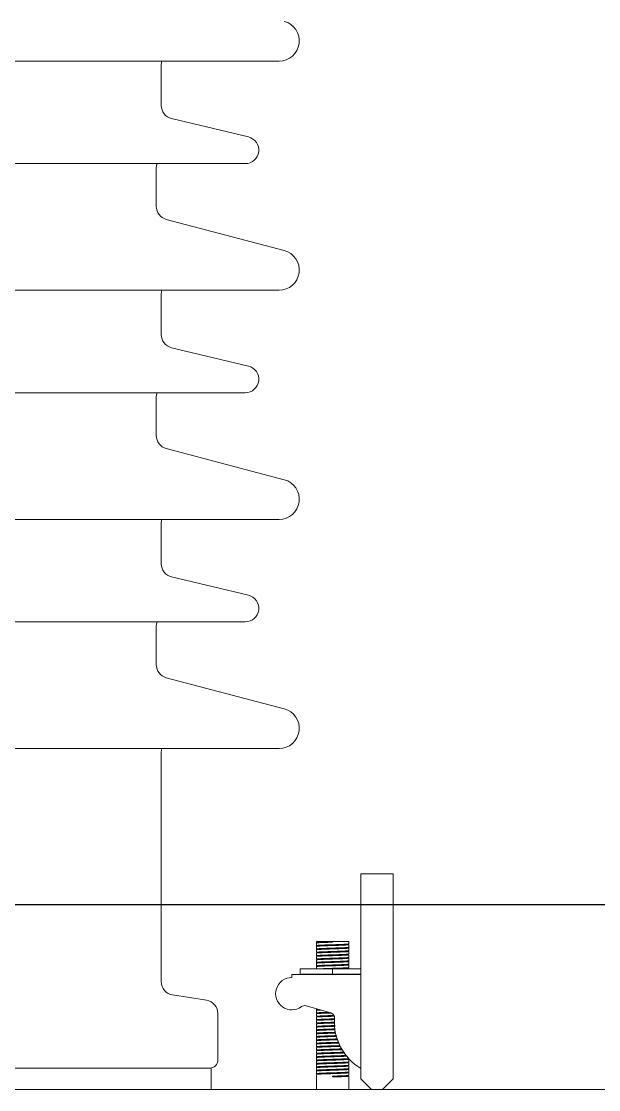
# Model space of a CAD drawing. Header units: millimetres. Extents: x 30710 to 48779, y -19256 to -8564.
# Drawn here: x 32562.4 to 32776.3, y -10654.8 to -10258.5 of the extents above; entities that cross this region are included whole.
import ezdxf

# ---------------------------------------------------------------- set-up
doc = ezdxf.new("R2010")
doc.units = ezdxf.units.MM
doc.header["$LTSCALE"] = 10
doc.layers.get('Defpoints').update_dxf_attribs({"lineweight": 25})
doc.layers.add('粗实线', color=4, linetype='Continuous', lineweight=18)

msp = doc.modelspace()

# ---------------------------------------------------------------- linework, layer by layer
at = {"layer": 'Defpoints'}
msp.add_line((30710.22, -10586.157), (45830.22, -10586.157), dxfattribs=at)
at = {"layer": '粗实线'}
for p, q in [((32422.552, -10273.29), (32657.887, -10273.29)), ((32614.229, -10289.721), (32614.229, -10274.721)), ((32646.555, -10301.428), (32618.061, -10294.583)), ((32435.052, -10311.29), (32645.387, -10311.29)), ((32612.387, -10327.151), (32612.387, -10312.947)), ((32659.804, -10343.539), (32616.109, -10331.985)), ((32422.552, -10358.29), (32657.887, -10358.29)), ((32614.229, -10374.721), (32614.229, -10359.721)), ((32646.555, -10386.428), (32618.061, -10379.583)), ((32435.052, -10396.29), (32645.387, -10396.29)), ((32612.387, -10412.151), (32612.387, -10397.947)), ((32659.804, -10428.539), (32616.109, -10416.985)), ((32422.552, -10443.29), (32657.887, -10443.29)), ((32614.229, -10459.721), (32614.229, -10444.721)), ((32646.555, -10471.428), (32618.061, -10464.583)), ((32435.052, -10481.29), (32645.387, -10481.29)), ((32612.387, -10497.151), (32612.387, -10482.947)), ((32659.804, -10513.539), (32616.109, -10501.985)), ((32422.552, -10528.29), (32657.887, -10528.29)), ((32614.22, -10614.73), (32614.229, -10529.721)), ((32700.22, -10574.79), (32688.22, -10574.79)), ((32688.22, -10574.79), (32688.22, -10609.79)), ((32700.22, -10574.79), (32700.22, -10609.79)), ((32671.72, -10599.79), (32671.72, -10600.102)), ((32671.72, -10599.79), (32677.72, -10599.79)), ((32671.72, -10600.411), (32671.72, -10601.352)), ((32671.72, -10601.661), (32671.72, -10602.602)), ((32671.72, -10602.911), (32671.72, -10603.852)), ((32677.72, -10599.79), (32677.72, -10600.099)), ((32677.72, -10599.79), (32683.72, -10599.79)), ((32683.72, -10600.727), (32683.72, -10599.79)), ((32683.72, -10601.977), (32683.72, -10601.036)), ((32683.72, -10603.227), (32683.72, -10602.286)), ((32683.72, -10604.477), (32683.72, -10603.536)), ((32671.72, -10604.161), (32671.72, -10605.102)), ((32671.72, -10605.411), (32671.72, -10606.352)), ((32671.72, -10606.661), (32671.72, -10607.602)), ((32683.72, -10605.727), (32683.72, -10604.786)), ((32683.72, -10606.977), (32683.72, -10606.036)), ((32683.72, -10608.227), (32683.72, -10607.286)), ((32665.72, -10610.002), (32665.72, -10612.002)), ((32677.72, -10610.002), (32665.72, -10610.002)), ((32671.72, -10607.911), (32671.72, -10608.852)), ((32671.72, -10609.161), (32671.72, -10610.002)), ((32677.72, -10610.002), (32677.72, -10612.002)), ((32688.22, -10610.002), (32677.72, -10610.002)), ((32683.72, -10609.477), (32683.72, -10608.536)), ((32683.72, -10610.002), (32683.72, -10609.786)), ((32688.22, -10609.79), (32688.22, -10650.79)), ((32700.22, -10609.79), (32700.22, -10650.79)), ((32662.621, -10612.102), (32662.621, -10613.202)), ((32688.22, -10612.102), (32662.621, -10612.102)), ((32677.72, -10612.002), (32665.72, -10612.002)), ((32671.72, -10612.002), (32671.72, -10612.102)), ((32688.22, -10612.002), (32677.72, -10612.002)), ((32630.98, -10621.599), (32618.459, -10619.673)), ((32635.22, -10643.79), (32635.22, -10626.541)), ((32667.961, -10623.694), (32677.033, -10626.327)), ((32671.72, -10624.785), (32671.72, -10625.102)), ((32671.72, -10625.411), (32671.72, -10626.352)), ((32671.72, -10626.661), (32671.72, -10627.602)), ((32671.72, -10627.911), (32671.72, -10628.852)), ((32671.72, -10629.161), (32671.72, -10630.102)), ((32671.72, -10630.411), (32671.72, -10631.352)), ((32671.72, -10631.661), (32671.72, -10632.602)), ((32671.72, -10632.911), (32671.72, -10633.852)), ((32671.72, -10634.161), (32671.72, -10635.102)), ((32671.72, -10635.411), (32671.72, -10636.352)), ((32671.72, -10636.661), (32671.72, -10637.602)), ((32671.72, -10637.911), (32671.72, -10638.852)), ((32671.72, -10639.161), (32671.72, -10640.102)), ((32671.72, -10640.411), (32671.72, -10641.352)), ((32671.72, -10641.661), (32671.72, -10642.602)), ((32671.72, -10642.911), (32671.72, -10643.852)), ((32632.72, -10646.79), (32540.22, -10646.79)), ((32632.72, -10654.79), (32632.72, -10646.79)), ((32671.72, -10644.161), (32671.72, -10645.102)), ((32671.72, -10645.411), (32671.72, -10646.352)), ((32671.72, -10646.661), (32671.72, -10647.602)), ((32683.72, -10644.477), (32683.72, -10643.536)), ((32683.72, -10645.727), (32683.72, -10644.786)), ((32683.72, -10646.977), (32683.72, -10646.036)), ((32671.72, -10647.911), (32671.72, -10648.852)), ((32671.72, -10649.161), (32671.72, -10654.79)), ((32677.72, -10650.099), (32677.72, -10649.79)), ((32683.72, -10648.227), (32683.72, -10647.286)), ((32683.72, -10649.477), (32683.72, -10648.536)), ((32683.72, -10654.79), (32683.72, -10649.786)), ((32688.22, -10650.79), (32692.22, -10654.79)), ((32696.22, -10654.79), (32700.22, -10650.79)), ((32355.22, -10654.79), (33385.22, -10654.79))]:
    msp.add_line(p, q, dxfattribs=at)
for points in [[(32614.229, -10274.721), (32614.325, -10273.746), (32614.438, -10273.29)], [(32612.387, -10312.947), (32612.483, -10311.972), (32612.67, -10311.29)], [(32614.229, -10359.721), (32614.325, -10358.746), (32614.438, -10358.29)], [(32612.387, -10397.947), (32612.483, -10396.972), (32612.67, -10396.29)], [(32614.229, -10444.721), (32614.325, -10443.746), (32614.438, -10443.29)], [(32612.387, -10482.947), (32612.483, -10481.972), (32612.67, -10481.29)], [(32614.229, -10529.721), (32614.325, -10528.745), (32614.438, -10528.29)]]:
    msp.add_lwpolyline(points, dxfattribs=at)
for centre, radius, start, end in [((32657.887, -10265.79), 7.5, 270, 75.18856), ((32619.229, -10289.721), 5, 180, 256.49205), ((32645.387, -10306.29), 5, 270, 76.49205), ((32617.387, -10327.151), 5, 180, 255.18856), ((32657.887, -10350.79), 7.5, 270, 75.18856), ((32619.229, -10374.721), 5, 180, 256.49205), ((32645.387, -10391.29), 5, 270, 76.49205), ((32617.387, -10412.151), 5, 180, 255.18856), ((32657.887, -10435.79), 7.5, 270, 75.18856), ((32619.229, -10459.721), 5, 180, 256.49205), ((32645.387, -10476.29), 5, 270, 76.49205), ((32617.387, -10497.151), 5, 180, 255.18856), ((32657.887, -10520.79), 7.5, 270, 75.18856), ((32619.22, -10614.731), 5, 179.99382, 261.25384), ((32662.621, -10619.202), 6, 90, 306.71656), ((32630.22, -10626.541), 5, 360, 81.25384), ((32667.404, -10625.615), 2, 73.81735, 126.71656), ((32676.476, -10628.248), 2, 356.18496, 73.81735), ((32698.427, -10629.711), 20, 176.18496, 239.31131), ((32632.22, -10643.79), 3, 270, 0)]:
    msp.add_arc(centre, radius, start, end, dxfattribs=at)
for points, knots in [([(32677.72, -10599.79), (32676.935, -10599.816), (32675.367, -10599.868), (32673.352, -10599.946), (32672.087, -10600.024), (32671.567, -10600.08), (32671.76, -10600.11), (32671.783, -10600.113)], [0, 0, 0, 0, 1.4695606, 2.9391213, 4.4086819, 5.8782426, 6.0836959, 6.0836959, 6.0836959, 6.0836959]), ([(32683.72, -10600.727), (32683.629, -10600.753), (32683.449, -10600.805), (32682.061, -10600.884), (32680.079, -10600.962), (32677.718, -10601.04), (32675.368, -10601.118), (32673.352, -10601.196), (32672.087, -10601.274), (32671.567, -10601.33), (32671.76, -10601.36), (32671.783, -10601.363)], [0, 0, 0, 0, 1.4860668, 2.9721336, 4.4582004, 5.9442673, 7.4303341, 8.9164009, 10.4024677, 11.8885345, 12.0962955, 12.0962955, 12.0962955, 12.0962955]), ([(32683.648, -10601.99), (32683.567, -10602.012), (32683.392, -10602.06), (32682.057, -10602.134), (32680.08, -10602.212), (32677.717, -10602.29), (32675.368, -10602.368), (32673.352, -10602.446), (32672.087, -10602.524), (32671.567, -10602.58), (32671.76, -10602.61), (32671.783, -10602.613)], [0, 0, 0, 0, 1.2690968, 2.7753094, 4.281522, 5.7877346, 7.2939472, 8.8001598, 10.3063724, 11.812585, 12.0231626, 12.0231626, 12.0231626, 12.0231626]), ([(32683.648, -10603.24), (32683.567, -10603.262), (32683.392, -10603.31), (32682.057, -10603.384), (32680.08, -10603.462), (32677.717, -10603.54), (32675.368, -10603.618), (32673.352, -10603.696), (32672.087, -10603.774), (32671.567, -10603.83), (32671.76, -10603.86), (32671.783, -10603.863)], [0, 0, 0, 0, 1.2690968, 2.7753094, 4.281522, 5.7877346, 7.2939472, 8.8001598, 10.3063724, 11.812585, 12.0231626, 12.0231626, 12.0231626, 12.0231626]), ([(32683.656, -10601.025), (32683.679, -10601.029), (32683.872, -10601.058), (32683.352, -10601.114), (32682.087, -10601.192), (32680.071, -10601.27), (32677.721, -10601.349), (32675.36, -10601.427), (32673.378, -10601.505), (32671.99, -10601.583), (32671.81, -10601.635), (32671.72, -10601.661)], [0, 0, 0, 0, 0.207761, 1.6938278, 3.1798946, 4.6659615, 6.1520283, 7.6380951, 9.1241619, 10.6102287, 12.0962955, 12.0962955, 12.0962955, 12.0962955]), ([(32683.656, -10602.275), (32683.679, -10602.279), (32683.872, -10602.308), (32683.352, -10602.364), (32682.087, -10602.442), (32680.071, -10602.52), (32677.721, -10602.599), (32675.36, -10602.677), (32673.378, -10602.755), (32671.99, -10602.833), (32671.81, -10602.885), (32671.72, -10602.911)], [0, 0, 0, 0, 0.207761, 1.6938278, 3.1798946, 4.6659615, 6.1520283, 7.6380951, 9.1241619, 10.6102287, 12.0962955, 12.0962955, 12.0962955, 12.0962955]), ([(32683.656, -10603.525), (32683.679, -10603.529), (32683.872, -10603.558), (32683.352, -10603.614), (32682.087, -10603.692), (32680.071, -10603.77), (32677.721, -10603.849), (32675.36, -10603.927), (32673.378, -10604.005), (32671.99, -10604.083), (32671.81, -10604.135), (32671.72, -10604.161)], [0, 0, 0, 0, 0.207761, 1.6938278, 3.1798946, 4.6659615, 6.1520283, 7.6380951, 9.1241619, 10.6102287, 12.0962955, 12.0962955, 12.0962955, 12.0962955]), ([(32671.729, -10600.113), (32671.761, -10600.131), (32671.824, -10600.168), (32671.888, -10600.205), (32671.92, -10600.224)], [0, 0, 0, 0, 0.11047373, 0.22094307, 0.22094307, 0.22094307, 0.22094307]), ([(32671.729, -10601.363), (32671.761, -10601.381), (32671.824, -10601.418), (32671.888, -10601.455), (32671.92, -10601.474)], [0, 0, 0, 0, 0.11047373, 0.22094307, 0.22094307, 0.22094307, 0.22094307]), ([(32671.729, -10602.613), (32671.761, -10602.631), (32671.824, -10602.668), (32671.888, -10602.705), (32671.92, -10602.724)], [0, 0, 0, 0, 0.11047373, 0.22094307, 0.22094307, 0.22094307, 0.22094307]), ([(32677.72, -10599.988), (32676.958, -10600.014), (32675.436, -10600.066), (32673.516, -10600.145), (32672.173, -10600.223), (32671.998, -10600.275), (32671.911, -10600.301)], [0, 0, 0, 0, 1.4558524, 2.9117047, 4.3675571, 5.8214592, 5.8214592, 5.8214592, 5.8214592]), ([(32683.529, -10600.926), (32683.441, -10600.952), (32683.267, -10601.004), (32681.923, -10601.082), (32680.003, -10601.16), (32677.72, -10601.238), (32675.436, -10601.316), (32673.516, -10601.395), (32672.173, -10601.473), (32671.998, -10601.525), (32671.911, -10601.551)], [0, 0, 0, 0, 1.455684, 2.9113679, 4.3670519, 5.8227359, 7.2784198, 8.7341038, 10.1897878, 11.6435217, 11.6435217, 11.6435217, 11.6435217]), ([(32683.529, -10602.176), (32683.441, -10602.202), (32683.267, -10602.254), (32681.923, -10602.332), (32680.003, -10602.41), (32677.72, -10602.488), (32675.436, -10602.566), (32673.516, -10602.645), (32672.173, -10602.723), (32671.998, -10602.775), (32671.911, -10602.801)], [0, 0, 0, 0, 1.455684, 2.9113679, 4.3670519, 5.8227359, 7.2784198, 8.7341038, 10.1897878, 11.6435217, 11.6435217, 11.6435217, 11.6435217]), ([(32683.529, -10603.426), (32683.441, -10603.452), (32683.267, -10603.504), (32681.923, -10603.582), (32680.003, -10603.66), (32677.72, -10603.738), (32675.436, -10603.816), (32673.516, -10603.895), (32672.173, -10603.973), (32671.998, -10604.025), (32671.911, -10604.051)], [0, 0, 0, 0, 1.455684, 2.9113679, 4.3670519, 5.8227359, 7.2784198, 8.7341038, 10.1897878, 11.6435217, 11.6435217, 11.6435217, 11.6435217]), ([(32683.519, -10600.849), (32683.551, -10600.83), (32683.615, -10600.793), (32683.678, -10600.756), (32683.71, -10600.738)], [0, 0, 0, 0, 0.11046934, 0.22094307, 0.22094307, 0.22094307, 0.22094307]), ([(32683.71, -10601.025), (32683.678, -10601.007), (32683.615, -10600.97), (32683.551, -10600.933), (32683.519, -10600.915)], [0, 0, 0, 0, 0.11047373, 0.22094307, 0.22094307, 0.22094307, 0.22094307]), ([(32683.519, -10602.099), (32683.551, -10602.08), (32683.615, -10602.043), (32683.678, -10602.006), (32683.71, -10601.988)], [0, 0, 0, 0, 0.11046934, 0.22094307, 0.22094307, 0.22094307, 0.22094307]), ([(32683.71, -10602.275), (32683.678, -10602.257), (32683.615, -10602.22), (32683.551, -10602.183), (32683.519, -10602.165)], [0, 0, 0, 0, 0.11047373, 0.22094307, 0.22094307, 0.22094307, 0.22094307]), ([(32683.519, -10603.349), (32683.551, -10603.33), (32683.615, -10603.293), (32683.678, -10603.256), (32683.71, -10603.238)], [0, 0, 0, 0, 0.11046934, 0.22094307, 0.22094307, 0.22094307, 0.22094307]), ([(32683.71, -10603.525), (32683.678, -10603.507), (32683.615, -10603.47), (32683.551, -10603.433), (32683.519, -10603.415)], [0, 0, 0, 0, 0.11047373, 0.22094307, 0.22094307, 0.22094307, 0.22094307]), ([(32683.72, -10604.477), (32683.629, -10604.503), (32683.449, -10604.555), (32682.061, -10604.634), (32680.079, -10604.712), (32677.718, -10604.79), (32675.368, -10604.868), (32673.352, -10604.946), (32672.087, -10605.024), (32671.567, -10605.08), (32671.76, -10605.11), (32671.783, -10605.113)], [0, 0, 0, 0, 1.4860668, 2.9721336, 4.4582004, 5.9442673, 7.4303341, 8.9164009, 10.4024677, 11.8885345, 12.0962955, 12.0962955, 12.0962955, 12.0962955]), ([(32683.648, -10605.74), (32683.567, -10605.762), (32683.392, -10605.81), (32682.057, -10605.884), (32680.08, -10605.962), (32677.717, -10606.04), (32675.368, -10606.118), (32673.352, -10606.196), (32672.087, -10606.274), (32671.567, -10606.33), (32671.76, -10606.36), (32671.783, -10606.363)], [0, 0, 0, 0, 1.2690968, 2.7753094, 4.281522, 5.7877346, 7.2939472, 8.8001598, 10.3063724, 11.812585, 12.0231626, 12.0231626, 12.0231626, 12.0231626]), ([(32683.72, -10606.977), (32683.629, -10607.003), (32683.449, -10607.055), (32682.061, -10607.134), (32680.079, -10607.212), (32677.718, -10607.29), (32675.368, -10607.368), (32673.352, -10607.446), (32672.087, -10607.524), (32671.567, -10607.58), (32671.76, -10607.61), (32671.783, -10607.613)], [0, 0, 0, 0, 1.4860668, 2.9721336, 4.4582004, 5.9442673, 7.4303341, 8.9164009, 10.4024677, 11.8885345, 12.0962955, 12.0962955, 12.0962955, 12.0962955]), ([(32683.656, -10604.775), (32683.679, -10604.779), (32683.872, -10604.808), (32683.352, -10604.864), (32682.087, -10604.942), (32680.071, -10605.02), (32677.721, -10605.099), (32675.36, -10605.177), (32673.378, -10605.255), (32671.99, -10605.333), (32671.81, -10605.385), (32671.72, -10605.411)], [0, 0, 0, 0, 0.207761, 1.6938278, 3.1798946, 4.6659615, 6.1520283, 7.6380951, 9.1241619, 10.6102287, 12.0962955, 12.0962955, 12.0962955, 12.0962955]), ([(32683.656, -10606.025), (32683.679, -10606.029), (32683.872, -10606.058), (32683.352, -10606.114), (32682.087, -10606.192), (32680.071, -10606.27), (32677.721, -10606.349), (32675.36, -10606.427), (32673.378, -10606.505), (32671.99, -10606.583), (32671.81, -10606.635), (32671.72, -10606.661)], [0, 0, 0, 0, 0.207761, 1.6938278, 3.1798946, 4.6659615, 6.1520283, 7.6380951, 9.1241619, 10.6102287, 12.0962955, 12.0962955, 12.0962955, 12.0962955]), ([(32683.656, -10607.275), (32683.679, -10607.279), (32683.872, -10607.308), (32683.352, -10607.364), (32682.087, -10607.442), (32680.071, -10607.52), (32677.721, -10607.599), (32675.36, -10607.677), (32673.378, -10607.755), (32671.99, -10607.833), (32671.81, -10607.885), (32671.72, -10607.911)], [0, 0, 0, 0, 0.207761, 1.6938278, 3.1798946, 4.6659615, 6.1520283, 7.6380951, 9.1241619, 10.6102287, 12.0962955, 12.0962955, 12.0962955, 12.0962955]), ([(32671.729, -10603.863), (32671.761, -10603.881), (32671.824, -10603.918), (32671.888, -10603.955), (32671.92, -10603.974)], [0, 0, 0, 0, 0.11047373, 0.22094307, 0.22094307, 0.22094307, 0.22094307]), ([(32671.729, -10605.113), (32671.761, -10605.131), (32671.824, -10605.168), (32671.888, -10605.205), (32671.92, -10605.224)], [0, 0, 0, 0, 0.11047373, 0.22094307, 0.22094307, 0.22094307, 0.22094307]), ([(32671.729, -10606.363), (32671.761, -10606.381), (32671.824, -10606.418), (32671.888, -10606.455), (32671.92, -10606.474)], [0, 0, 0, 0, 0.11047373, 0.22094307, 0.22094307, 0.22094307, 0.22094307]), ([(32671.729, -10607.613), (32671.761, -10607.631), (32671.824, -10607.668), (32671.888, -10607.705), (32671.92, -10607.724)], [0, 0, 0, 0, 0.11047373, 0.22094307, 0.22094307, 0.22094307, 0.22094307]), ([(32683.529, -10604.676), (32683.441, -10604.702), (32683.267, -10604.754), (32681.923, -10604.832), (32680.003, -10604.91), (32677.72, -10604.988), (32675.436, -10605.066), (32673.516, -10605.145), (32672.173, -10605.223), (32671.998, -10605.275), (32671.911, -10605.301)], [0, 0, 0, 0, 1.455684, 2.9113679, 4.3670519, 5.8227359, 7.2784198, 8.7341038, 10.1897878, 11.6435217, 11.6435217, 11.6435217, 11.6435217]), ([(32683.529, -10605.926), (32683.441, -10605.952), (32683.267, -10606.004), (32681.923, -10606.082), (32680.003, -10606.16), (32677.72, -10606.238), (32675.436, -10606.316), (32673.516, -10606.395), (32672.173, -10606.473), (32671.998, -10606.525), (32671.911, -10606.551)], [0, 0, 0, 0, 1.455684, 2.9113679, 4.3670519, 5.8227359, 7.2784198, 8.7341038, 10.1897878, 11.6435217, 11.6435217, 11.6435217, 11.6435217]), ([(32683.529, -10607.176), (32683.441, -10607.202), (32683.267, -10607.254), (32681.923, -10607.332), (32680.003, -10607.41), (32677.72, -10607.488), (32675.436, -10607.566), (32673.516, -10607.645), (32672.173, -10607.723), (32671.998, -10607.775), (32671.911, -10607.801)], [0, 0, 0, 0, 1.455684, 2.9113679, 4.3670519, 5.8227359, 7.2784198, 8.7341038, 10.1897878, 11.6435217, 11.6435217, 11.6435217, 11.6435217]), ([(32683.519, -10604.599), (32683.551, -10604.58), (32683.615, -10604.543), (32683.678, -10604.506), (32683.71, -10604.488)], [0, 0, 0, 0, 0.11046934, 0.22094307, 0.22094307, 0.22094307, 0.22094307]), ([(32683.71, -10604.775), (32683.678, -10604.757), (32683.615, -10604.72), (32683.551, -10604.683), (32683.519, -10604.665)], [0, 0, 0, 0, 0.11047373, 0.22094307, 0.22094307, 0.22094307, 0.22094307]), ([(32683.519, -10605.849), (32683.551, -10605.83), (32683.615, -10605.793), (32683.678, -10605.756), (32683.71, -10605.738)], [0, 0, 0, 0, 0.11046934, 0.22094307, 0.22094307, 0.22094307, 0.22094307]), ([(32683.71, -10606.025), (32683.678, -10606.007), (32683.615, -10605.97), (32683.551, -10605.933), (32683.519, -10605.915)], [0, 0, 0, 0, 0.11047373, 0.22094307, 0.22094307, 0.22094307, 0.22094307]), ([(32683.519, -10607.099), (32683.551, -10607.08), (32683.615, -10607.043), (32683.678, -10607.006), (32683.71, -10606.988)], [0, 0, 0, 0, 0.11046934, 0.22094307, 0.22094307, 0.22094307, 0.22094307]), ([(32683.71, -10607.275), (32683.678, -10607.257), (32683.615, -10607.22), (32683.551, -10607.183), (32683.519, -10607.165)], [0, 0, 0, 0, 0.11047373, 0.22094307, 0.22094307, 0.22094307, 0.22094307]), ([(32683.648, -10608.24), (32683.567, -10608.262), (32683.392, -10608.31), (32682.057, -10608.384), (32680.08, -10608.462), (32677.717, -10608.54), (32675.368, -10608.618), (32673.352, -10608.696), (32672.087, -10608.774), (32671.567, -10608.83), (32671.76, -10608.86), (32671.783, -10608.863)], [0, 0, 0, 0, 1.2690968, 2.7753094, 4.281522, 5.7877346, 7.2939472, 8.8001598, 10.3063724, 11.812585, 12.0231626, 12.0231626, 12.0231626, 12.0231626]), ([(32683.656, -10608.525), (32683.679, -10608.529), (32683.872, -10608.558), (32683.352, -10608.614), (32682.087, -10608.692), (32680.071, -10608.77), (32677.721, -10608.849), (32675.36, -10608.927), (32673.378, -10609.005), (32671.99, -10609.083), (32671.81, -10609.135), (32671.72, -10609.161)], [0, 0, 0, 0, 0.207761, 1.6938278, 3.1798946, 4.6659615, 6.1520283, 7.6380951, 9.1241619, 10.6102287, 12.0962955, 12.0962955, 12.0962955, 12.0962955]), ([(32671.729, -10608.863), (32671.761, -10608.881), (32671.824, -10608.918), (32671.888, -10608.955), (32671.92, -10608.974)], [0, 0, 0, 0, 0.11047373, 0.22094307, 0.22094307, 0.22094307, 0.22094307]), ([(32683.529, -10608.426), (32683.441, -10608.452), (32683.267, -10608.504), (32681.923, -10608.582), (32680.003, -10608.66), (32677.72, -10608.738), (32675.436, -10608.816), (32673.516, -10608.895), (32672.173, -10608.973), (32671.998, -10609.025), (32671.911, -10609.051)], [0, 0, 0, 0, 1.455684, 2.9113679, 4.3670519, 5.8227359, 7.2784198, 8.7341038, 10.1897878, 11.6435217, 11.6435217, 11.6435217, 11.6435217]), ([(32683.648, -10609.49), (32683.568, -10609.512), (32683.392, -10609.56), (32682.056, -10609.634), (32680.081, -10609.712), (32677.714, -10609.79), (32675.381, -10609.868), (32673.496, -10609.939), (32672.823, -10609.984), (32672.542, -10610.002)], [0, 0, 0, 0, 1.4281618, 3.1231589, 4.818156, 6.5131531, 8.2081502, 9.9031473, 11.1219291, 11.1219291, 11.1219291, 11.1219291]), ([(32683.529, -10609.676), (32683.441, -10609.702), (32683.267, -10609.754), (32681.921, -10609.832), (32680.011, -10609.91), (32678.326, -10609.967), (32677.454, -10609.998), (32677.322, -10610.002)], [0, 0, 0, 0, 1.4884585, 2.976917, 4.4653755, 5.9538341, 6.2203374, 6.2203374, 6.2203374, 6.2203374]), ([(32683.656, -10609.775), (32683.679, -10609.779), (32683.872, -10609.808), (32683.342, -10609.864), (32682.217, -10609.936), (32680.997, -10609.982), (32680.467, -10610.002)], [0, 0, 0, 0, 0.1602941, 1.3068406, 2.4533872, 3.333861, 3.333861, 3.333861, 3.333861]), ([(32683.519, -10608.349), (32683.551, -10608.33), (32683.615, -10608.293), (32683.678, -10608.256), (32683.71, -10608.238)], [0, 0, 0, 0, 0.11046934, 0.22094307, 0.22094307, 0.22094307, 0.22094307]), ([(32683.71, -10608.525), (32683.678, -10608.507), (32683.615, -10608.47), (32683.551, -10608.433), (32683.519, -10608.415)], [0, 0, 0, 0, 0.11047373, 0.22094307, 0.22094307, 0.22094307, 0.22094307]), ([(32683.519, -10609.599), (32683.551, -10609.58), (32683.615, -10609.543), (32683.678, -10609.506), (32683.71, -10609.488)], [0, 0, 0, 0, 0.11046934, 0.22094307, 0.22094307, 0.22094307, 0.22094307]), ([(32683.71, -10609.775), (32683.678, -10609.757), (32683.615, -10609.72), (32683.551, -10609.683), (32683.519, -10609.665)], [0, 0, 0, 0, 0.11047373, 0.22094307, 0.22094307, 0.22094307, 0.22094307]), ([(32683.574, -10612.002), (32683.521, -10612.02), (32683.422, -10612.053), (32682.783, -10612.087), (32682.484, -10612.102)], [0, 0, 0, 0, 0.5834743, 1.0967668, 1.0967668, 1.0967668, 1.0967668]), ([(32683.519, -10612.099), (32683.551, -10612.08), (32683.606, -10612.048), (32683.662, -10612.016), (32683.685, -10612.002)], [0, 0, 0, 0, 0.11046936, 0.19223137, 0.19223137, 0.19223137, 0.19223137]), ([(32672.481, -10625.006), (32672.375, -10625.012), (32671.819, -10625.044), (32671.57, -10625.08), (32671.76, -10625.11), (32671.783, -10625.113)], [0, 0, 0, 0, 0.14443909, 0.76087231, 0.84705335, 0.84705335, 0.84705335, 0.84705335]), ([(32676.22, -10626.091), (32675.951, -10626.1), (32674.907, -10626.135), (32673.36, -10626.196), (32672.085, -10626.274), (32671.567, -10626.33), (32671.76, -10626.36), (32671.783, -10626.363)], [0, 0, 0, 0, 0.4558541, 1.7703375, 3.0848208, 4.3993042, 4.5830768, 4.5830768, 4.5830768, 4.5830768]), ([(32678.177, -10627.274), (32678.025, -10627.279), (32677.109, -10627.311), (32675.36, -10627.368), (32673.354, -10627.446), (32672.086, -10627.524), (32671.567, -10627.58), (32671.76, -10627.61), (32671.783, -10627.613)], [0, 0, 0, 0, 0.3004887, 1.8080814, 3.3156741, 4.8232669, 6.3308596, 6.5416301, 6.5416301, 6.5416301, 6.5416301]), ([(32673.362, -10625.262), (32672.906, -10625.285), (32671.949, -10625.335), (32671.798, -10625.385), (32671.72, -10625.411)], [0, 0, 0, 0, 0.7881783, 1.6525154, 1.6525154, 1.6525154, 1.6525154]), ([(32677.143, -10626.368), (32676.556, -10626.388), (32675.186, -10626.433), (32673.38, -10626.505), (32671.989, -10626.583), (32671.81, -10626.635), (32671.72, -10626.661)], [0, 0, 0, 0, 1.0858701, 2.5358211, 3.9857722, 5.4357233, 5.4357233, 5.4357233, 5.4357233]), ([(32671.729, -10625.113), (32671.761, -10625.131), (32671.824, -10625.168), (32671.888, -10625.205), (32671.92, -10625.224)], [0, 0, 0, 0, 0.11047373, 0.22094307, 0.22094307, 0.22094307, 0.22094307]), ([(32671.729, -10626.363), (32671.761, -10626.381), (32671.824, -10626.418), (32671.888, -10626.455), (32671.92, -10626.474)], [0, 0, 0, 0, 0.11047373, 0.22094307, 0.22094307, 0.22094307, 0.22094307]), ([(32673.074, -10625.178), (32672.805, -10625.193), (32672.067, -10625.234), (32671.972, -10625.275), (32671.911, -10625.301)], [0, 0, 0, 0, 0.4272775, 1.1724574, 1.1724574, 1.1724574, 1.1724574]), ([(32676.835, -10626.269), (32676.379, -10626.285), (32675.168, -10626.327), (32673.52, -10626.395), (32672.172, -10626.473), (32671.998, -10626.525), (32671.911, -10626.551)], [0, 0, 0, 0, 0.8253027, 2.1962086, 3.5671145, 4.9361839, 4.9361839, 4.9361839, 4.9361839]), ([(32678.48, -10628.514), (32678.227, -10628.523), (32677.212, -10628.557), (32675.361, -10628.618), (32673.353, -10628.696), (32672.086, -10628.774), (32671.567, -10628.83), (32671.76, -10628.86), (32671.783, -10628.863)], [0, 0, 0, 0, 0.5070935, 2.0379907, 3.5688879, 5.099785, 6.6306822, 6.8447108, 6.8447108, 6.8447108, 6.8447108]), ([(32678.562, -10629.761), (32678.282, -10629.771), (32677.24, -10629.806), (32675.361, -10629.868), (32673.353, -10629.946), (32672.086, -10630.024), (32671.567, -10630.08), (32671.76, -10630.11), (32671.783, -10630.113)], [0, 0, 0, 0, 0.5641228, 2.1011076, 3.6380924, 5.1750772, 6.712062, 6.9269417, 6.9269417, 6.9269417, 6.9269417]), ([(32678.644, -10631.008), (32678.337, -10631.019), (32677.268, -10631.055), (32675.361, -10631.118), (32673.353, -10631.196), (32672.086, -10631.274), (32671.567, -10631.33), (32671.76, -10631.36), (32671.783, -10631.363)], [0, 0, 0, 0, 0.6215494, 2.1645258, 3.7075023, 5.2504788, 6.7934552, 7.0091726, 7.0091726, 7.0091726, 7.0091726]), ([(32678.356, -10627.577), (32678.145, -10627.584), (32677.17, -10627.617), (32675.354, -10627.677), (32673.38, -10627.755), (32671.99, -10627.833), (32671.81, -10627.885), (32671.72, -10627.911)], [0, 0, 0, 0, 0.4311272, 1.9857744, 3.5404215, 5.0950686, 6.6497158, 6.6497158, 6.6497158, 6.6497158]), ([(32678.5, -10628.822), (32678.241, -10628.831), (32677.219, -10628.866), (32675.354, -10628.927), (32673.379, -10629.005), (32671.99, -10629.083), (32671.81, -10629.135), (32671.72, -10629.161)], [0, 0, 0, 0, 0.5323546, 2.0977433, 3.663132, 5.2285206, 6.7939093, 6.7939093, 6.7939093, 6.7939093]), ([(32678.583, -10630.069), (32678.296, -10630.079), (32677.247, -10630.115), (32675.354, -10630.177), (32673.379, -10630.255), (32671.99, -10630.333), (32671.81, -10630.385), (32671.72, -10630.411)], [0, 0, 0, 0, 0.5906348, 2.1620112, 3.7333877, 5.3047641, 6.8761406, 6.8761406, 6.8761406, 6.8761406]), ([(32678.665, -10631.316), (32678.351, -10631.327), (32677.275, -10631.364), (32675.354, -10631.427), (32673.379, -10631.505), (32671.99, -10631.583), (32671.81, -10631.635), (32671.72, -10631.661)], [0, 0, 0, 0, 0.6493036, 2.2265707, 3.8038377, 5.3811048, 6.9583718, 6.9583718, 6.9583718, 6.9583718]), ([(32671.729, -10627.613), (32671.761, -10627.631), (32671.824, -10627.668), (32671.888, -10627.705), (32671.92, -10627.724)], [0, 0, 0, 0, 0.11047373, 0.22094307, 0.22094307, 0.22094307, 0.22094307]), ([(32671.729, -10628.863), (32671.761, -10628.881), (32671.824, -10628.918), (32671.888, -10628.955), (32671.92, -10628.974)], [0, 0, 0, 0, 0.11047373, 0.22094307, 0.22094307, 0.22094307, 0.22094307]), ([(32671.729, -10630.113), (32671.761, -10630.131), (32671.824, -10630.168), (32671.888, -10630.205), (32671.92, -10630.224)], [0, 0, 0, 0, 0.11047373, 0.22094307, 0.22094307, 0.22094307, 0.22094307]), ([(32671.729, -10631.363), (32671.761, -10631.381), (32671.824, -10631.418), (32671.888, -10631.455), (32671.92, -10631.474)], [0, 0, 0, 0, 0.11047373, 0.22094307, 0.22094307, 0.22094307, 0.22094307]), ([(32678.292, -10627.468), (32678.102, -10627.475), (32677.173, -10627.508), (32675.429, -10627.566), (32673.518, -10627.645), (32672.172, -10627.723), (32671.998, -10627.775), (32671.911, -10627.801)], [0, 0, 0, 0, 0.386842, 1.8891913, 3.3915406, 4.8938898, 6.3942266, 6.3942266, 6.3942266, 6.3942266]), ([(32678.493, -10628.711), (32678.236, -10628.72), (32677.241, -10628.755), (32675.429, -10628.816), (32673.518, -10628.895), (32672.172, -10628.973), (32671.998, -10629.025), (32671.911, -10629.051)], [0, 0, 0, 0, 0.5280036, 2.045383, 3.5627624, 5.0801419, 6.5954886, 6.5954886, 6.5954886, 6.5954886]), ([(32678.575, -10629.958), (32678.291, -10629.968), (32677.269, -10630.004), (32675.429, -10630.066), (32673.518, -10630.145), (32672.172, -10630.223), (32671.998, -10630.275), (32671.911, -10630.301)], [0, 0, 0, 0, 0.586391, 2.1097326, 3.6330743, 5.156416, 6.677717, 6.677717, 6.677717, 6.677717]), ([(32678.657, -10631.205), (32678.346, -10631.216), (32677.297, -10631.253), (32675.43, -10631.316), (32673.517, -10631.395), (32672.172, -10631.473), (32671.998, -10631.525), (32671.911, -10631.551)], [0, 0, 0, 0, 0.6451771, 2.1743813, 3.7035855, 5.2327897, 6.7599453, 6.7599453, 6.7599453, 6.7599453]), ([(32678.727, -10632.256), (32678.392, -10632.267), (32677.296, -10632.304), (32675.362, -10632.368), (32673.353, -10632.446), (32672.087, -10632.524), (32671.567, -10632.58), (32671.76, -10632.61), (32671.783, -10632.613)], [0, 0, 0, 0, 0.6793637, 2.2282382, 3.7771126, 5.3259871, 6.8748616, 7.0914035, 7.0914035, 7.0914035, 7.0914035]), ([(32678.809, -10633.503), (32678.447, -10633.515), (32677.324, -10633.554), (32675.362, -10633.618), (32673.353, -10633.696), (32672.087, -10633.774), (32671.567, -10633.83), (32671.76, -10633.86), (32671.783, -10633.863)], [0, 0, 0, 0, 0.7375568, 2.2922378, 3.8469188, 5.4015997, 6.9562807, 7.1736344, 7.1736344, 7.1736344, 7.1736344]), ([(32679.193, -10634.74), (32678.704, -10634.756), (32677.454, -10634.799), (32675.362, -10634.868), (32673.353, -10634.946), (32672.087, -10635.024), (32671.567, -10635.08), (32671.76, -10635.11), (32671.783, -10635.113)], [0, 0, 0, 0, 1.0141257, 2.5947759, 4.1754261, 5.7560762, 7.3367264, 7.5577108, 7.5577108, 7.5577108, 7.5577108]), ([(32678.747, -10632.564), (32678.406, -10632.575), (32677.303, -10632.613), (32675.354, -10632.677), (32673.379, -10632.755), (32671.99, -10632.833), (32671.81, -10632.885), (32671.72, -10632.911)], [0, 0, 0, 0, 0.7083517, 2.2914145, 3.8744774, 5.4575402, 7.040603, 7.040603, 7.040603, 7.040603]), ([(32678.873, -10633.809), (32678.491, -10633.822), (32677.346, -10633.861), (32675.355, -10633.927), (32673.379, -10634.005), (32671.99, -10634.083), (32671.81, -10634.135), (32671.72, -10634.161)], [0, 0, 0, 0, 0.7999247, 2.3917251, 3.9835255, 5.5753259, 7.1671264, 7.1671264, 7.1671264, 7.1671264]), ([(32679.297, -10635.045), (32678.775, -10635.063), (32677.491, -10635.107), (32675.355, -10635.177), (32673.379, -10635.255), (32671.99, -10635.333), (32671.81, -10635.385), (32671.72, -10635.411)], [0, 0, 0, 0, 1.1129704, 2.7325703, 4.3521702, 5.9717701, 7.59137, 7.59137, 7.59137, 7.59137]), ([(32671.729, -10632.613), (32671.761, -10632.631), (32671.824, -10632.668), (32671.888, -10632.705), (32671.92, -10632.724)], [0, 0, 0, 0, 0.11047373, 0.22094307, 0.22094307, 0.22094307, 0.22094307]), ([(32671.729, -10633.863), (32671.761, -10633.881), (32671.824, -10633.918), (32671.888, -10633.955), (32671.92, -10633.974)], [0, 0, 0, 0, 0.11047373, 0.22094307, 0.22094307, 0.22094307, 0.22094307]), ([(32671.729, -10635.113), (32671.761, -10635.131), (32671.824, -10635.168), (32671.888, -10635.205), (32671.92, -10635.224)], [0, 0, 0, 0, 0.11047373, 0.22094307, 0.22094307, 0.22094307, 0.22094307]), ([(32678.74, -10632.452), (32678.401, -10632.464), (32677.325, -10632.502), (32675.43, -10632.566), (32673.517, -10632.645), (32672.173, -10632.723), (32671.998, -10632.775), (32671.911, -10632.801)], [0, 0, 0, 0, 0.704352, 2.2393215, 3.774291, 5.3092605, 6.8421737, 6.8421737, 6.8421737, 6.8421737]), ([(32678.836, -10633.699), (32678.465, -10633.712), (32677.358, -10633.751), (32675.43, -10633.816), (32673.517, -10633.895), (32672.173, -10633.973), (32671.998, -10634.025), (32671.911, -10634.051)], [0, 0, 0, 0, 0.7739276, 2.3155091, 3.8570906, 5.3986722, 6.9381886, 6.9381886, 6.9381886, 6.9381886]), ([(32679.259, -10634.934), (32678.749, -10634.952), (32677.503, -10634.996), (32675.431, -10635.066), (32673.517, -10635.145), (32672.173, -10635.223), (32671.998, -10635.275), (32671.911, -10635.301)], [0, 0, 0, 0, 1.0870643, 2.6563957, 4.2257271, 5.7950585, 7.3622877, 7.3622877, 7.3622877, 7.3622877]), ([(32679.617, -10635.975), (32678.988, -10635.997), (32677.599, -10636.044), (32675.363, -10636.118), (32673.353, -10636.196), (32672.087, -10636.274), (32671.567, -10636.33), (32671.76, -10636.36), (32671.783, -10636.363)], [0, 0, 0, 0, 1.3280308, 2.9353338, 4.5426368, 6.1499398, 7.7572428, 7.9819533, 7.9819533, 7.9819533, 7.9819533]), ([(32680.041, -10637.211), (32680.032, -10637.211), (32679.376, -10637.237), (32677.684, -10637.29), (32675.377, -10637.368), (32673.349, -10637.446), (32672.088, -10637.524), (32671.567, -10637.58), (32671.76, -10637.61), (32671.783, -10637.613)], [0, 0, 0, 0, 0.0209482, 1.652366, 3.2837839, 4.9152017, 6.5466196, 8.1780374, 8.4061194, 8.4061194, 8.4061194, 8.4061194]), ([(32680.464, -10638.444), (32680.317, -10638.45), (32679.533, -10638.482), (32677.694, -10638.54), (32675.374, -10638.618), (32673.35, -10638.696), (32672.087, -10638.774), (32671.567, -10638.83), (32671.76, -10638.86), (32671.783, -10638.863)], [0, 0, 0, 0, 0.3785226, 2.0227607, 3.6669988, 5.3112368, 6.9554749, 8.599713, 8.8295872, 8.8295872, 8.8295872, 8.8295872]), ([(32679.721, -10636.28), (32679.059, -10636.303), (32677.636, -10636.352), (32675.356, -10636.427), (32673.379, -10636.505), (32671.99, -10636.583), (32671.81, -10636.635), (32671.72, -10636.661)], [0, 0, 0, 0, 1.4344458, 3.0797377, 4.7250297, 6.3703217, 8.0156136, 8.0156136, 8.0156136, 8.0156136]), ([(32680.145, -10637.515), (32680.102, -10637.517), (32679.414, -10637.545), (32677.688, -10637.599), (32675.369, -10637.677), (32673.375, -10637.755), (32671.991, -10637.833), (32671.81, -10637.885), (32671.72, -10637.911)], [0, 0, 0, 0, 0.1108049, 1.7765671, 3.4423293, 5.1080915, 6.7738536, 8.4396158, 8.4396158, 8.4396158, 8.4396158]), ([(32680.602, -10638.747), (32680.411, -10638.755), (32679.585, -10638.789), (32677.698, -10638.849), (32675.367, -10638.927), (32673.376, -10639.005), (32671.99, -10639.083), (32671.81, -10639.135), (32671.72, -10639.161)], [0, 0, 0, 0, 0.505872, 2.1841449, 3.8624177, 5.5406906, 7.2189635, 8.8972363, 8.8972363, 8.8972363, 8.8972363]), ([(32671.729, -10636.363), (32671.761, -10636.381), (32671.824, -10636.418), (32671.888, -10636.455), (32671.92, -10636.474)], [0, 0, 0, 0, 0.11047373, 0.22094307, 0.22094307, 0.22094307, 0.22094307]), ([(32671.729, -10637.613), (32671.761, -10637.631), (32671.824, -10637.668), (32671.888, -10637.705), (32671.92, -10637.724)], [0, 0, 0, 0, 0.11047373, 0.22094307, 0.22094307, 0.22094307, 0.22094307]), ([(32671.729, -10638.863), (32671.761, -10638.881), (32671.824, -10638.918), (32671.888, -10638.955), (32671.92, -10638.974)], [0, 0, 0, 0, 0.11047373, 0.22094307, 0.22094307, 0.22094307, 0.22094307]), ([(32679.683, -10636.169), (32679.033, -10636.192), (32677.647, -10636.241), (32675.431, -10636.316), (32673.517, -10636.395), (32672.173, -10636.473), (32671.998, -10636.525), (32671.911, -10636.551)], [0, 0, 0, 0, 1.4088678, 3.0037817, 4.5986956, 6.1936095, 7.7863868, 7.7863868, 7.7863868, 7.7863868]), ([(32680.107, -10637.403), (32680.052, -10637.406), (32679.375, -10637.434), (32677.69, -10637.488), (32675.444, -10637.566), (32673.514, -10637.645), (32672.173, -10637.723), (32671.998, -10637.775), (32671.911, -10637.801)], [0, 0, 0, 0, 0.1406289, 1.75497, 3.3693111, 4.9836522, 6.5979933, 8.2101718, 8.2101718, 8.2101718, 8.2101718]), ([(32680.53, -10638.636), (32680.338, -10638.644), (32679.533, -10638.678), (32677.699, -10638.738), (32675.441, -10638.816), (32673.514, -10638.895), (32672.173, -10638.973), (32671.998, -10639.025), (32671.911, -10639.051)], [0, 0, 0, 0, 0.5064922, 2.1323229, 3.7581537, 5.3839844, 7.0098152, 8.6334679, 8.6334679, 8.6334679, 8.6334679]), ([(32681.223, -10639.663), (32680.835, -10639.679), (32679.821, -10639.722), (32677.704, -10639.79), (32675.371, -10639.868), (32673.351, -10639.946), (32672.087, -10640.024), (32671.567, -10640.08), (32671.76, -10640.11), (32671.783, -10640.113)], [0, 0, 0, 0, 1.0326772, 2.6974949, 4.3623127, 6.0271304, 7.6919481, 9.3567659, 9.5895173, 9.5895173, 9.5895173, 9.5895173]), ([(32682.046, -10640.879), (32682.019, -10640.88), (32681.564, -10640.908), (32680.025, -10640.962), (32677.732, -10641.04), (32675.364, -10641.118), (32673.353, -10641.196), (32672.087, -10641.274), (32671.567, -10641.33), (32671.76, -10641.36), (32671.783, -10641.363)], [0, 0, 0, 0, 0.1084194, 1.7868133, 3.4652072, 5.1436011, 6.8219949, 8.5003888, 10.1787827, 10.4134322, 10.4134322, 10.4134322, 10.4134322]), ([(32682.86, -10642.08), (32682.589, -10642.098), (32681.926, -10642.142), (32680.057, -10642.212), (32677.723, -10642.29), (32675.366, -10642.368), (32673.352, -10642.446), (32672.087, -10642.524), (32671.567, -10642.58), (32671.76, -10642.61), (32671.783, -10642.613)], [0, 0, 0, 0, 1.1345196, 2.7785312, 4.4225427, 6.0665543, 7.7105659, 9.3545775, 10.9985891, 11.2284318, 11.2284318, 11.2284318, 11.2284318]), ([(32683.648, -10643.24), (32683.567, -10643.262), (32683.392, -10643.31), (32682.057, -10643.384), (32680.08, -10643.462), (32677.717, -10643.54), (32675.368, -10643.618), (32673.352, -10643.696), (32672.087, -10643.774), (32671.567, -10643.83), (32671.76, -10643.86), (32671.783, -10643.863)], [0, 0, 0, 0, 1.2690968, 2.7753094, 4.281522, 5.7877346, 7.2939472, 8.8001598, 10.3063724, 11.812585, 12.0231626, 12.0231626, 12.0231626, 12.0231626]), ([(32681.427, -10639.964), (32680.975, -10639.983), (32679.899, -10640.028), (32677.708, -10640.099), (32675.364, -10640.177), (32673.377, -10640.255), (32671.99, -10640.333), (32671.81, -10640.385), (32671.72, -10640.411)], [0, 0, 0, 0, 1.2309789, 2.92921, 4.6274412, 6.3256724, 8.0239036, 9.7221347, 9.7221347, 9.7221347, 9.7221347]), ([(32682.247, -10641.175), (32682.156, -10641.181), (32681.651, -10641.213), (32680.036, -10641.27), (32677.731, -10641.349), (32675.358, -10641.427), (32673.378, -10641.505), (32671.99, -10641.583), (32671.81, -10641.635), (32671.72, -10641.661)], [0, 0, 0, 0, 0.3713865, 2.0667534, 3.7621202, 5.4574871, 7.152854, 8.8482208, 10.5435877, 10.5435877, 10.5435877, 10.5435877]), ([(32683.061, -10642.376), (32682.733, -10642.398), (32682.018, -10642.446), (32680.061, -10642.52), (32677.724, -10642.599), (32675.36, -10642.677), (32673.378, -10642.755), (32671.99, -10642.833), (32671.81, -10642.885), (32671.72, -10642.911)], [0, 0, 0, 0, 1.401546, 3.0610549, 4.7205637, 6.3800726, 8.0395815, 9.6990903, 11.3585992, 11.3585992, 11.3585992, 11.3585992]), ([(32671.729, -10640.113), (32671.761, -10640.131), (32671.824, -10640.168), (32671.888, -10640.205), (32671.92, -10640.224)], [0, 0, 0, 0, 0.11047373, 0.22094307, 0.22094307, 0.22094307, 0.22094307]), ([(32671.729, -10641.363), (32671.761, -10641.381), (32671.824, -10641.418), (32671.888, -10641.455), (32671.92, -10641.474)], [0, 0, 0, 0, 0.11047373, 0.22094307, 0.22094307, 0.22094307, 0.22094307]), ([(32671.729, -10642.613), (32671.761, -10642.631), (32671.824, -10642.668), (32671.888, -10642.705), (32671.92, -10642.724)], [0, 0, 0, 0, 0.11047373, 0.22094307, 0.22094307, 0.22094307, 0.22094307]), ([(32681.351, -10639.852), (32680.9, -10639.871), (32679.846, -10639.917), (32677.709, -10639.988), (32675.439, -10640.066), (32673.515, -10640.145), (32672.173, -10640.223), (32671.998, -10640.275), (32671.911, -10640.301)], [0, 0, 0, 0, 1.2295913, 2.8751657, 4.5207401, 6.1663145, 7.8118889, 9.4552589, 9.4552589, 9.4552589, 9.4552589]), ([(32682.17, -10641.061), (32682.061, -10641.068), (32681.555, -10641.101), (32679.965, -10641.16), (32677.73, -10641.238), (32675.433, -10641.316), (32673.517, -10641.395), (32672.173, -10641.473), (32671.998, -10641.525), (32671.911, -10641.551)], [0, 0, 0, 0, 0.4456466, 2.0842743, 3.722902, 5.3615298, 7.0001575, 8.6387852, 10.2752178, 10.2752178, 10.2752178, 10.2752178]), ([(32682.982, -10642.26), (32682.64, -10642.284), (32681.923, -10642.334), (32679.988, -10642.41), (32677.723, -10642.488), (32675.435, -10642.566), (32673.516, -10642.645), (32672.173, -10642.723), (32671.998, -10642.775), (32671.911, -10642.801)], [0, 0, 0, 0, 1.4706761, 3.0741354, 4.6775947, 6.281054, 7.8845133, 9.4879726, 11.0892839, 11.0892839, 11.0892839, 11.0892839]), ([(32683.519, -10643.349), (32683.551, -10643.33), (32683.615, -10643.293), (32683.678, -10643.256), (32683.71, -10643.238)], [0, 0, 0, 0, 0.11046934, 0.22094307, 0.22094307, 0.22094307, 0.22094307]), ([(32683.72, -10644.477), (32683.629, -10644.503), (32683.449, -10644.555), (32682.061, -10644.634), (32680.079, -10644.712), (32677.718, -10644.79), (32675.368, -10644.868), (32673.352, -10644.946), (32672.087, -10645.024), (32671.567, -10645.08), (32671.76, -10645.11), (32671.783, -10645.113)], [0, 0, 0, 0, 1.4860668, 2.9721336, 4.4582004, 5.9442673, 7.4303341, 8.9164009, 10.4024677, 11.8885345, 12.0962955, 12.0962955, 12.0962955, 12.0962955]), ([(32683.648, -10645.74), (32683.567, -10645.762), (32683.392, -10645.81), (32682.057, -10645.884), (32680.08, -10645.962), (32677.717, -10646.04), (32675.368, -10646.118), (32673.352, -10646.196), (32672.087, -10646.274), (32671.567, -10646.33), (32671.76, -10646.36), (32671.783, -10646.363)], [0, 0, 0, 0, 1.2690968, 2.7753094, 4.281522, 5.7877346, 7.2939472, 8.8001598, 10.3063724, 11.812585, 12.0231626, 12.0231626, 12.0231626, 12.0231626]), ([(32683.648, -10646.99), (32683.567, -10647.012), (32683.392, -10647.06), (32682.057, -10647.134), (32680.08, -10647.212), (32677.717, -10647.29), (32675.368, -10647.368), (32673.352, -10647.446), (32672.087, -10647.524), (32671.567, -10647.58), (32671.76, -10647.61), (32671.783, -10647.613)], [0, 0, 0, 0, 1.2690968, 2.7753094, 4.281522, 5.7877346, 7.2939472, 8.8001598, 10.3063724, 11.812585, 12.0231626, 12.0231626, 12.0231626, 12.0231626]), ([(32683.656, -10643.525), (32683.679, -10643.529), (32683.872, -10643.558), (32683.352, -10643.614), (32682.087, -10643.692), (32680.071, -10643.77), (32677.721, -10643.849), (32675.36, -10643.927), (32673.378, -10644.005), (32671.99, -10644.083), (32671.81, -10644.135), (32671.72, -10644.161)], [0, 0, 0, 0, 0.207761, 1.6938278, 3.1798946, 4.6659615, 6.1520283, 7.6380951, 9.1241619, 10.6102287, 12.0962955, 12.0962955, 12.0962955, 12.0962955]), ([(32683.656, -10644.775), (32683.679, -10644.779), (32683.872, -10644.808), (32683.352, -10644.864), (32682.087, -10644.942), (32680.071, -10645.02), (32677.721, -10645.099), (32675.36, -10645.177), (32673.378, -10645.255), (32671.99, -10645.333), (32671.81, -10645.385), (32671.72, -10645.411)], [0, 0, 0, 0, 0.207761, 1.6938278, 3.1798946, 4.6659615, 6.1520283, 7.6380951, 9.1241619, 10.6102287, 12.0962955, 12.0962955, 12.0962955, 12.0962955]), ([(32683.656, -10646.025), (32683.679, -10646.029), (32683.872, -10646.058), (32683.352, -10646.114), (32682.087, -10646.192), (32680.071, -10646.27), (32677.721, -10646.349), (32675.36, -10646.427), (32673.378, -10646.505), (32671.99, -10646.583), (32671.81, -10646.635), (32671.72, -10646.661)], [0, 0, 0, 0, 0.207761, 1.6938278, 3.1798946, 4.6659615, 6.1520283, 7.6380951, 9.1241619, 10.6102287, 12.0962955, 12.0962955, 12.0962955, 12.0962955]), ([(32671.729, -10643.863), (32671.761, -10643.881), (32671.824, -10643.918), (32671.888, -10643.955), (32671.92, -10643.974)], [0, 0, 0, 0, 0.11047373, 0.22094307, 0.22094307, 0.22094307, 0.22094307]), ([(32671.729, -10645.113), (32671.761, -10645.131), (32671.824, -10645.168), (32671.888, -10645.205), (32671.92, -10645.224)], [0, 0, 0, 0, 0.11047373, 0.22094307, 0.22094307, 0.22094307, 0.22094307]), ([(32671.729, -10646.363), (32671.761, -10646.381), (32671.824, -10646.418), (32671.888, -10646.455), (32671.92, -10646.474)], [0, 0, 0, 0, 0.11047373, 0.22094307, 0.22094307, 0.22094307, 0.22094307]), ([(32683.529, -10643.426), (32683.441, -10643.452), (32683.267, -10643.504), (32681.923, -10643.582), (32680.003, -10643.66), (32677.72, -10643.738), (32675.436, -10643.816), (32673.516, -10643.895), (32672.173, -10643.973), (32671.998, -10644.025), (32671.911, -10644.051)], [0, 0, 0, 0, 1.455684, 2.9113679, 4.3670519, 5.8227359, 7.2784198, 8.7341038, 10.1897878, 11.6435217, 11.6435217, 11.6435217, 11.6435217]), ([(32683.529, -10644.676), (32683.441, -10644.702), (32683.267, -10644.754), (32681.923, -10644.832), (32680.003, -10644.91), (32677.72, -10644.988), (32675.436, -10645.066), (32673.516, -10645.145), (32672.173, -10645.223), (32671.998, -10645.275), (32671.911, -10645.301)], [0, 0, 0, 0, 1.455684, 2.9113679, 4.3670519, 5.8227359, 7.2784198, 8.7341038, 10.1897878, 11.6435217, 11.6435217, 11.6435217, 11.6435217]), ([(32683.529, -10645.926), (32683.441, -10645.952), (32683.267, -10646.004), (32681.923, -10646.082), (32680.003, -10646.16), (32677.72, -10646.238), (32675.436, -10646.316), (32673.516, -10646.395), (32672.173, -10646.473), (32671.998, -10646.525), (32671.911, -10646.551)], [0, 0, 0, 0, 1.455684, 2.9113679, 4.3670519, 5.8227359, 7.2784198, 8.7341038, 10.1897878, 11.6435217, 11.6435217, 11.6435217, 11.6435217]), ([(32683.529, -10647.176), (32683.441, -10647.202), (32683.267, -10647.254), (32681.923, -10647.332), (32680.003, -10647.41), (32677.72, -10647.488), (32675.436, -10647.566), (32673.516, -10647.645), (32672.173, -10647.723), (32671.998, -10647.775), (32671.911, -10647.801)], [0, 0, 0, 0, 1.455684, 2.9113679, 4.3670519, 5.8227359, 7.2784198, 8.7341038, 10.1897878, 11.6435217, 11.6435217, 11.6435217, 11.6435217]), ([(32683.71, -10643.525), (32683.678, -10643.507), (32683.615, -10643.47), (32683.551, -10643.433), (32683.519, -10643.415)], [0, 0, 0, 0, 0.11047373, 0.22094307, 0.22094307, 0.22094307, 0.22094307]), ([(32683.519, -10644.599), (32683.551, -10644.58), (32683.615, -10644.543), (32683.678, -10644.506), (32683.71, -10644.488)], [0, 0, 0, 0, 0.11046934, 0.22094307, 0.22094307, 0.22094307, 0.22094307]), ([(32683.71, -10644.775), (32683.678, -10644.757), (32683.615, -10644.72), (32683.551, -10644.683), (32683.519, -10644.665)], [0, 0, 0, 0, 0.11047373, 0.22094307, 0.22094307, 0.22094307, 0.22094307]), ([(32683.519, -10645.849), (32683.551, -10645.83), (32683.615, -10645.793), (32683.678, -10645.756), (32683.71, -10645.738)], [0, 0, 0, 0, 0.11046934, 0.22094307, 0.22094307, 0.22094307, 0.22094307]), ([(32683.71, -10646.025), (32683.678, -10646.007), (32683.615, -10645.97), (32683.551, -10645.933), (32683.519, -10645.915)], [0, 0, 0, 0, 0.11047373, 0.22094307, 0.22094307, 0.22094307, 0.22094307]), ([(32683.519, -10647.099), (32683.551, -10647.08), (32683.615, -10647.043), (32683.678, -10647.006), (32683.71, -10646.988)], [0, 0, 0, 0, 0.11046934, 0.22094307, 0.22094307, 0.22094307, 0.22094307]), ([(32683.71, -10647.275), (32683.678, -10647.257), (32683.615, -10647.22), (32683.551, -10647.183), (32683.519, -10647.165)], [0, 0, 0, 0, 0.11047373, 0.22094307, 0.22094307, 0.22094307, 0.22094307]), ([(32683.72, -10648.227), (32683.629, -10648.253), (32683.449, -10648.305), (32682.061, -10648.384), (32680.079, -10648.462), (32677.718, -10648.54), (32675.368, -10648.618), (32673.352, -10648.696), (32672.087, -10648.774), (32671.567, -10648.83), (32671.76, -10648.86), (32671.783, -10648.863)], [0, 0, 0, 0, 1.4860668, 2.9721336, 4.4582004, 5.9442673, 7.4303341, 8.9164009, 10.4024677, 11.8885345, 12.0962955, 12.0962955, 12.0962955, 12.0962955]), ([(32683.656, -10647.275), (32683.679, -10647.279), (32683.872, -10647.308), (32683.352, -10647.364), (32682.087, -10647.442), (32680.071, -10647.52), (32677.721, -10647.599), (32675.36, -10647.677), (32673.378, -10647.755), (32671.99, -10647.833), (32671.81, -10647.885), (32671.72, -10647.911)], [0, 0, 0, 0, 0.207761, 1.6938278, 3.1798946, 4.6659615, 6.1520283, 7.6380951, 9.1241619, 10.6102287, 12.0962955, 12.0962955, 12.0962955, 12.0962955]), ([(32683.656, -10648.525), (32683.679, -10648.529), (32683.872, -10648.558), (32683.352, -10648.614), (32682.087, -10648.692), (32680.071, -10648.77), (32677.721, -10648.849), (32675.36, -10648.927), (32673.378, -10649.005), (32671.99, -10649.083), (32671.81, -10649.135), (32671.72, -10649.161)], [0, 0, 0, 0, 0.207761, 1.6938278, 3.1798946, 4.6659615, 6.1520283, 7.6380951, 9.1241619, 10.6102287, 12.0962955, 12.0962955, 12.0962955, 12.0962955]), ([(32671.729, -10647.613), (32671.761, -10647.631), (32671.824, -10647.668), (32671.888, -10647.705), (32671.92, -10647.724)], [0, 0, 0, 0, 0.11047373, 0.22094307, 0.22094307, 0.22094307, 0.22094307]), ([(32671.729, -10648.863), (32671.761, -10648.881), (32671.824, -10648.918), (32671.888, -10648.955), (32671.92, -10648.974)], [0, 0, 0, 0, 0.11047373, 0.22094307, 0.22094307, 0.22094307, 0.22094307]), ([(32683.529, -10648.426), (32683.441, -10648.452), (32683.267, -10648.504), (32681.923, -10648.582), (32680.003, -10648.66), (32677.72, -10648.738), (32675.436, -10648.816), (32673.516, -10648.895), (32672.173, -10648.973), (32671.998, -10649.025), (32671.911, -10649.051)], [0, 0, 0, 0, 1.455684, 2.9113679, 4.3670519, 5.8227359, 7.2784198, 8.7341038, 10.1897878, 11.6435217, 11.6435217, 11.6435217, 11.6435217]), ([(32683.648, -10649.49), (32683.567, -10649.512), (32683.392, -10649.56), (32682.057, -10649.634), (32680.079, -10649.712), (32678.506, -10649.764), (32677.72, -10649.79)], [0, 0, 0, 0, 1.3023679, 2.8480679, 4.3937679, 5.9394679, 5.9394679, 5.9394679, 5.9394679]), ([(32683.656, -10649.775), (32683.679, -10649.779), (32683.872, -10649.808), (32683.352, -10649.864), (32682.087, -10649.942), (32680.072, -10650.02), (32678.504, -10650.073), (32677.72, -10650.099)], [0, 0, 0, 0, 0.2054533, 1.675014, 3.1445746, 4.6141353, 6.0836959, 6.0836959, 6.0836959, 6.0836959]), ([(32683.519, -10648.349), (32683.551, -10648.33), (32683.615, -10648.293), (32683.678, -10648.256), (32683.71, -10648.238)], [0, 0, 0, 0, 0.11046934, 0.22094307, 0.22094307, 0.22094307, 0.22094307]), ([(32683.71, -10648.525), (32683.678, -10648.507), (32683.615, -10648.47), (32683.551, -10648.433), (32683.519, -10648.415)], [0, 0, 0, 0, 0.11047373, 0.22094307, 0.22094307, 0.22094307, 0.22094307]), ([(32683.519, -10649.599), (32683.551, -10649.58), (32683.615, -10649.543), (32683.678, -10649.506), (32683.71, -10649.488)], [0, 0, 0, 0, 0.11046934, 0.22094307, 0.22094307, 0.22094307, 0.22094307]), ([(32683.71, -10649.775), (32683.678, -10649.757), (32683.615, -10649.72), (32683.551, -10649.683), (32683.519, -10649.665)], [0, 0, 0, 0, 0.11047373, 0.22094307, 0.22094307, 0.22094307, 0.22094307])]:
    msp.add_open_spline(points, degree=3, knots=knots, dxfattribs=at)
for points in [[(32677.72, -10600.099), (32676.933, -10600.125), (32675.361, -10600.177), (32673.378, -10600.255), (32671.99, -10600.333), (32671.81, -10600.385), (32671.72, -10600.411)], [(32677.72, -10599.9), (32676.958, -10599.926), (32675.436, -10599.978), (32673.516, -10600.056), (32672.172, -10600.134), (32671.998, -10600.187), (32671.91, -10600.213)], [(32683.529, -10649.676), (32683.441, -10649.702), (32683.267, -10649.754), (32681.923, -10649.832), (32680.003, -10649.91), (32678.481, -10649.962), (32677.72, -10649.988)]]:
    msp.add_open_spline(points, degree=3, dxfattribs=at)

doc.saveas('drawing.dxf')
